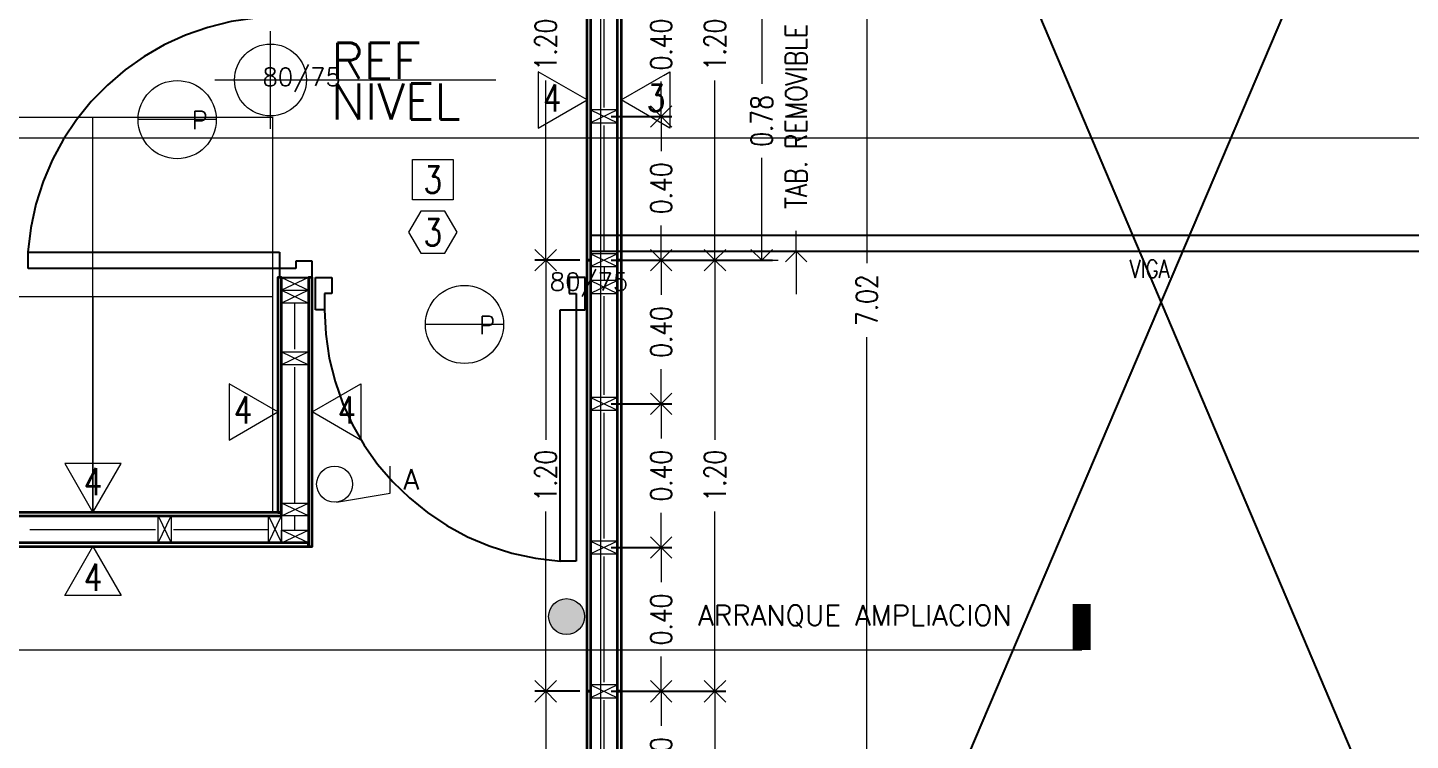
# Model space of a CAD drawing. Header units: metres. Extents: x -2 to 690, y -116 to 73.
# Drawn here: x 465.301 to 469.147, y 45.525 to 47.509 of the extents above; entities that cross this region are included whole.
import ezdxf
from ezdxf.enums import TextEntityAlignment as Align

# ---------------------------------------------------------------- set-up
doc = ezdxf.new("R2010")
doc.units = ezdxf.units.M
doc.header["$LTSCALE"] = 5
doc.header["$MEASUREMENT"] = 0
doc.linetypes.add('CENTER', pattern=[2, 1.25, -0.25, 0.25, -0.25])
doc.layers.get('0').update_dxf_attribs({"color": 30})
doc.layers.get('DEFPOINTS').update_dxf_attribs({"color": 210})
for name, color, linetype, lineweight in [('A-ANNO-DIMS', 3, 'Continuous', 18), ('A-ANNO-SYMB', 3, 'Continuous', 18), ('A-ANNO-TEXT', 3, 'Continuous', 18), ('A-DOOR-FULL', 4, 'Continuous', 25), ('A-DOOR-SYMB', 3, 'Continuous', 18), ('A-ELEV-MBE2', 4, 'Continuous', 25), ('A-FLOR-PATT', 8, 'Continuous', 18), ('A-FURN', 8, 'Continuous', 18), ('A-SECT-MCUT', 7, 'Continuous', 35), ('A-WALL-PATT', 8, 'Continuous', 18), ('A-WALL-STUD', 3, 'Continuous', 18)]:
    doc.layers.add(name, color=color, linetype=linetype, lineweight=lineweight)
doc.styles.add('E-ROMANS', font='romans.shx', dxfattribs={"width": 0.8})
doc.dimstyles.new('E-0050_ARW_12', dxfattribs={"dimscale": 0.001, "dimtxt": 60, "dimasz": 60, "dimexe": 30, "dimexo": 20, "dimgap": 30, "dimtad": 0, "dimzin": 0, "dimdsep": 46, "dimtxsty": 'E-ROMANS', "dimblk": 'OPEN90', "dimcen": 30, "dimclrd": 256, "dimclre": 256, "dimclrt": 256, "dimadec": 0, "dimazin": 0, "dimtfac": 1, "dimtmove": 1, "dimatfit": 3, "dimldrblk": 'OPEN90', "dimfxl": 1, "dimtfill": 1, "dimtolj": 1, "dimtzin": 0, "dimlwd": -1, "dimarcsym": 0})

# ---------------------------------------------------------------- blocks, each defined once
blk = doc.blocks.new('_Open90')
at = {"color": 0, "linetype": 'ByBlock', "lineweight": -2}
for p, q in [((0, 0), (-1, 0)), ((-0.5, 0.5), (0, 0)), ((0, 0), (-0.5, -0.5))]:
    blk.add_line(p, q, dxfattribs=at)
blk = doc.blocks.new('*D547')
at = {"layer": 'A-ANNO-DIMS', "lineweight": -2, "transparency": 16777216}
for p, q in [((466.9241, 45.6615), (467.0929, 45.6615)), ((466.9241, 45.2615), (467.0929, 45.2615))]:
    blk.add_line(p, q, dxfattribs=at)
at = {"layer": 'A-ANNO-DIMS', "transparency": 16777216}
for p, q in [((467.0629, 45.6015), (467.0629, 45.5647)), ((467.0629, 45.3215), (467.0629, 45.3584))]:
    blk.add_line(p, q, dxfattribs=at)
at = {"layer": 'DEFPOINTS', "color": 0, "transparency": 16777216}
for p in [(466.9041, 45.6615), (467.0629, 45.6615), (466.9041, 45.2615)]:
    blk.add_point(p, dxfattribs=at)
at = {"layer": 'A-ANNO-DIMS', "transparency": 16777216, "xscale": 0.06, "yscale": 0.06, "zscale": 0.06}
for p, rotation in [((467.0629, 45.6615), 90), ((467.0629, 45.2615), 270)]:
    blk.add_blockref('_Open90', p, dxfattribs=dict(at, rotation=rotation))
at = {"layer": 'A-ANNO-DIMS', "transparency": 16777216, "insert": (467.0629, 45.4615), "char_height": 0.06, "attachment_point": 5, "rotation": 90, "style": 'E-ROMANS', "bg_fill": 3, "box_fill_scale": 1.25, "bg_fill_color": 256, "bg_fill_true_color": 13158600, "bg_fill_transparency": 0}
blk.add_mtext('\\A1;0.40', dxfattribs=at)
blk = doc.blocks.new('*D548')
at = {"layer": 'A-ANNO-DIMS', "lineweight": -2, "transparency": 16777216}
for p, q in [((466.9241, 46.0615), (467.0929, 46.0615)), ((466.9241, 45.6615), (467.0929, 45.6615))]:
    blk.add_line(p, q, dxfattribs=at)
at = {"layer": 'A-ANNO-DIMS', "transparency": 16777216}
for p, q in [((467.0629, 46.0015), (467.0629, 45.9647)), ((467.0629, 45.7215), (467.0629, 45.7584))]:
    blk.add_line(p, q, dxfattribs=at)
at = {"layer": 'DEFPOINTS', "color": 0, "transparency": 16777216}
for p in [(466.9041, 46.0615), (467.0629, 46.0615), (466.9041, 45.6615)]:
    blk.add_point(p, dxfattribs=at)
at = {"layer": 'A-ANNO-DIMS', "transparency": 16777216, "xscale": 0.06, "yscale": 0.06, "zscale": 0.06}
for p, rotation in [((467.0629, 46.0615), 90), ((467.0629, 45.6615), 270)]:
    blk.add_blockref('_Open90', p, dxfattribs=dict(at, rotation=rotation))
at = {"layer": 'A-ANNO-DIMS', "transparency": 16777216, "insert": (467.0629, 45.8615), "char_height": 0.06, "attachment_point": 5, "rotation": 90, "style": 'E-ROMANS', "bg_fill": 3, "box_fill_scale": 1.25, "bg_fill_color": 256, "bg_fill_true_color": 13158600, "bg_fill_transparency": 0}
blk.add_mtext('\\A1;0.40', dxfattribs=at)
blk = doc.blocks.new('*D549')
at = {"layer": 'A-ANNO-DIMS', "lineweight": -2, "transparency": 16777216}
for p, q in [((466.9241, 46.4615), (467.0929, 46.4615)), ((466.9241, 46.0615), (467.0929, 46.0615))]:
    blk.add_line(p, q, dxfattribs=at)
at = {"layer": 'A-ANNO-DIMS', "transparency": 16777216}
for p, q in [((467.0629, 46.4015), (467.0629, 46.3647)), ((467.0629, 46.1215), (467.0629, 46.1584))]:
    blk.add_line(p, q, dxfattribs=at)
at = {"layer": 'DEFPOINTS', "color": 0, "transparency": 16777216}
for p in [(466.9041, 46.4615), (467.0629, 46.4615), (466.9041, 46.0615)]:
    blk.add_point(p, dxfattribs=at)
at = {"layer": 'A-ANNO-DIMS', "transparency": 16777216, "xscale": 0.06, "yscale": 0.06, "zscale": 0.06}
for p, rotation in [((467.0629, 46.4615), 90), ((467.0629, 46.0615), 270)]:
    blk.add_blockref('_Open90', p, dxfattribs=dict(at, rotation=rotation))
at = {"layer": 'A-ANNO-DIMS', "transparency": 16777216, "insert": (467.0629, 46.2615), "char_height": 0.06, "attachment_point": 5, "rotation": 90, "style": 'E-ROMANS', "bg_fill": 3, "box_fill_scale": 1.25, "bg_fill_color": 256, "bg_fill_true_color": 13158600, "bg_fill_transparency": 0}
blk.add_mtext('\\A1;0.40', dxfattribs=at)
blk = doc.blocks.new('*D550')
at = {"layer": 'A-ANNO-DIMS', "lineweight": -2, "transparency": 16777216}
for p, q in [((466.924, 46.8615), (467.0929, 46.8615)), ((466.9241, 46.4615), (467.0929, 46.4615))]:
    blk.add_line(p, q, dxfattribs=at)
at = {"layer": 'A-ANNO-DIMS', "transparency": 16777216}
for p, q in [((467.0629, 46.8015), (467.0629, 46.7647)), ((467.0629, 46.5215), (467.0629, 46.5584))]:
    blk.add_line(p, q, dxfattribs=at)
at = {"layer": 'DEFPOINTS', "color": 0, "transparency": 16777216}
for p in [(466.904, 46.8615), (467.0629, 46.8615), (466.9041, 46.4615)]:
    blk.add_point(p, dxfattribs=at)
at = {"layer": 'A-ANNO-DIMS', "transparency": 16777216, "xscale": 0.06, "yscale": 0.06, "zscale": 0.06}
for p, rotation in [((467.0629, 46.8615), 90), ((467.0629, 46.4615), 270)]:
    blk.add_blockref('_Open90', p, dxfattribs=dict(at, rotation=rotation))
at = {"layer": 'A-ANNO-DIMS', "transparency": 16777216, "insert": (467.0629, 46.6615), "char_height": 0.06, "attachment_point": 5, "rotation": 90, "style": 'E-ROMANS', "bg_fill": 3, "box_fill_scale": 1.25, "bg_fill_color": 256, "bg_fill_true_color": 13158600, "bg_fill_transparency": 0}
blk.add_mtext('\\A1;0.40', dxfattribs=at)
blk = doc.blocks.new('*D551')
at = {"layer": 'A-ANNO-DIMS', "lineweight": -2, "transparency": 16777216}
for p, q in [((466.9241, 47.2615), (467.0929, 47.2615)), ((466.924, 46.8615), (467.0929, 46.8615))]:
    blk.add_line(p, q, dxfattribs=at)
at = {"layer": 'A-ANNO-DIMS', "transparency": 16777216}
for p, q in [((467.0629, 47.2015), (467.0629, 47.1647)), ((467.0629, 46.9215), (467.0629, 46.9584))]:
    blk.add_line(p, q, dxfattribs=at)
at = {"layer": 'DEFPOINTS', "color": 0, "transparency": 16777216}
for p in [(466.9041, 47.2615), (467.0629, 47.2615), (466.904, 46.8615)]:
    blk.add_point(p, dxfattribs=at)
at = {"layer": 'A-ANNO-DIMS', "transparency": 16777216, "xscale": 0.06, "yscale": 0.06, "zscale": 0.06}
for p, rotation in [((467.0629, 47.2615), 90), ((467.0629, 46.8615), 270)]:
    blk.add_blockref('_Open90', p, dxfattribs=dict(at, rotation=rotation))
at = {"layer": 'A-ANNO-DIMS', "transparency": 16777216, "insert": (467.0629, 47.0615), "char_height": 0.06, "attachment_point": 5, "rotation": 90, "style": 'E-ROMANS', "bg_fill": 3, "box_fill_scale": 1.25, "bg_fill_color": 256, "bg_fill_true_color": 13158600, "bg_fill_transparency": 0}
blk.add_mtext('\\A1;0.40', dxfattribs=at)
blk = doc.blocks.new('*D552')
at = {"layer": 'A-ANNO-DIMS', "lineweight": -2, "transparency": 16777216}
for p, q in [((466.9241, 47.6615), (467.0929, 47.6615)), ((466.9241, 47.2615), (467.0929, 47.2615))]:
    blk.add_line(p, q, dxfattribs=at)
at = {"layer": 'A-ANNO-DIMS', "transparency": 16777216}
for p, q in [((467.0629, 47.6015), (467.0629, 47.5647)), ((467.0629, 47.3215), (467.0629, 47.3584))]:
    blk.add_line(p, q, dxfattribs=at)
at = {"layer": 'DEFPOINTS', "color": 0, "transparency": 16777216}
for p in [(466.9041, 47.6615), (467.0629, 47.6615), (466.9041, 47.2615)]:
    blk.add_point(p, dxfattribs=at)
at = {"layer": 'A-ANNO-DIMS', "transparency": 16777216, "xscale": 0.06, "yscale": 0.06, "zscale": 0.06}
for p, rotation in [((467.0629, 47.6615), 90), ((467.0629, 47.2615), 270)]:
    blk.add_blockref('_Open90', p, dxfattribs=dict(at, rotation=rotation))
at = {"layer": 'A-ANNO-DIMS', "transparency": 16777216, "insert": (467.0629, 47.4615), "char_height": 0.06, "attachment_point": 5, "rotation": 90, "style": 'E-ROMANS', "bg_fill": 3, "box_fill_scale": 1.25, "bg_fill_color": 256, "bg_fill_true_color": 13158600, "bg_fill_transparency": 0}
blk.add_mtext('\\A1;0.40', dxfattribs=at)
blk = doc.blocks.new('*D1204')
at = {"layer": 'A-ANNO-DIMS', "lineweight": -2, "transparency": 16777216}
for p, q in [((466.9716, 45.6615), (467.2424, 45.6615)), ((466.9716, 44.4615), (467.2424, 44.4615))]:
    blk.add_line(p, q, dxfattribs=at)
at = {"layer": 'A-ANNO-DIMS', "transparency": 16777216}
for p, q in [((467.2124, 45.6015), (467.2124, 45.1613)), ((467.2124, 44.5215), (467.2124, 44.9618))]:
    blk.add_line(p, q, dxfattribs=at)
at = {"layer": 'DEFPOINTS', "color": 0, "transparency": 16777216}
for p in [(466.9516, 45.6615), (467.2124, 45.6615), (466.9516, 44.4615)]:
    blk.add_point(p, dxfattribs=at)
at = {"layer": 'A-ANNO-DIMS', "transparency": 16777216, "xscale": 0.06, "yscale": 0.06, "zscale": 0.06}
for p, rotation in [((467.2124, 45.6615), 90), ((467.2124, 44.4615), 270)]:
    blk.add_blockref('_Open90', p, dxfattribs=dict(at, rotation=rotation))
at = {"layer": 'A-ANNO-DIMS', "transparency": 16777216, "insert": (467.2124, 45.0615), "char_height": 0.06, "attachment_point": 5, "rotation": 90, "style": 'E-ROMANS', "bg_fill": 3, "box_fill_scale": 1.25, "bg_fill_color": 256, "bg_fill_true_color": 13158600, "bg_fill_transparency": 0}
blk.add_mtext('\\A1;1.20', dxfattribs=at)
blk = doc.blocks.new('*D1252')
at = {"layer": 'A-ANNO-DIMS', "lineweight": -2, "transparency": 16777216}
for p, q in [((466.9716, 46.8615), (467.2424, 46.8615)), ((466.9716, 45.6615), (467.2424, 45.6615))]:
    blk.add_line(p, q, dxfattribs=at)
at = {"layer": 'A-ANNO-DIMS', "transparency": 16777216}
for p, q in [((467.2124, 46.8015), (467.2124, 46.3613)), ((467.2124, 45.7215), (467.2124, 46.1618))]:
    blk.add_line(p, q, dxfattribs=at)
at = {"layer": 'DEFPOINTS', "color": 0, "transparency": 16777216}
for p in [(466.9516, 46.8615), (467.2124, 46.8615), (466.9516, 45.6615)]:
    blk.add_point(p, dxfattribs=at)
at = {"layer": 'A-ANNO-DIMS', "transparency": 16777216, "xscale": 0.06, "yscale": 0.06, "zscale": 0.06}
for p, rotation in [((467.2124, 46.8615), 90), ((467.2124, 45.6615), 270)]:
    blk.add_blockref('_Open90', p, dxfattribs=dict(at, rotation=rotation))
at = {"layer": 'A-ANNO-DIMS', "transparency": 16777216, "insert": (467.2124, 46.2615), "char_height": 0.06, "attachment_point": 5, "rotation": 90, "style": 'E-ROMANS', "bg_fill": 3, "box_fill_scale": 1.25, "bg_fill_color": 256, "bg_fill_true_color": 13158600, "bg_fill_transparency": 0}
blk.add_mtext('\\A1;1.20', dxfattribs=at)
blk = doc.blocks.new('*D1253')
at = {"layer": 'A-ANNO-DIMS', "lineweight": -2, "transparency": 16777216}
for p, q in [((466.9716, 48.0615), (467.2424, 48.0615)), ((466.9716, 46.8615), (467.2424, 46.8615))]:
    blk.add_line(p, q, dxfattribs=at)
at = {"layer": 'A-ANNO-DIMS', "transparency": 16777216}
for p, q in [((467.2124, 48.0015), (467.2124, 47.5613)), ((467.2124, 46.9215), (467.2124, 47.3618))]:
    blk.add_line(p, q, dxfattribs=at)
at = {"layer": 'DEFPOINTS', "color": 0, "transparency": 16777216}
for p in [(466.9516, 48.0615), (467.2124, 48.0615), (466.9516, 46.8615)]:
    blk.add_point(p, dxfattribs=at)
at = {"layer": 'A-ANNO-DIMS', "transparency": 16777216, "xscale": 0.06, "yscale": 0.06, "zscale": 0.06}
for p, rotation in [((467.2124, 48.0615), 90), ((467.2124, 46.8615), 270)]:
    blk.add_blockref('_Open90', p, dxfattribs=dict(at, rotation=rotation))
at = {"layer": 'A-ANNO-DIMS', "transparency": 16777216, "insert": (467.2124, 47.4615), "char_height": 0.06, "attachment_point": 5, "rotation": 90, "style": 'E-ROMANS', "bg_fill": 3, "box_fill_scale": 1.25, "bg_fill_color": 256, "bg_fill_true_color": 13158600, "bg_fill_transparency": 0}
blk.add_mtext('\\A1;1.20', dxfattribs=at)
blk = doc.blocks.new('*D1265')
at = {"layer": 'A-ANNO-DIMS', "lineweight": -2, "transparency": 16777216}
for p, q in [((466.8366, 45.6615), (466.7118, 45.6615)), ((466.8366, 44.4615), (466.7118, 44.4615))]:
    blk.add_line(p, q, dxfattribs=at)
at = {"layer": 'A-ANNO-DIMS', "transparency": 16777216}
for p, q in [((466.7418, 45.6015), (466.7418, 45.1613)), ((466.7418, 44.5215), (466.7418, 44.9618))]:
    blk.add_line(p, q, dxfattribs=at)
at = {"layer": 'DEFPOINTS', "color": 0, "transparency": 16777216}
for p in [(466.7418, 45.6615), (466.8566, 45.6615), (466.8566, 44.4615)]:
    blk.add_point(p, dxfattribs=at)
at = {"layer": 'A-ANNO-DIMS', "transparency": 16777216, "xscale": 0.06, "yscale": 0.06, "zscale": 0.06}
for p, rotation in [((466.7418, 45.6615), 90), ((466.7418, 44.4615), 270)]:
    blk.add_blockref('_Open90', p, dxfattribs=dict(at, rotation=rotation))
at = {"layer": 'A-ANNO-DIMS', "transparency": 16777216, "insert": (466.7418, 45.0615), "char_height": 0.06, "attachment_point": 5, "rotation": 90, "style": 'E-ROMANS', "bg_fill": 3, "box_fill_scale": 1.25, "bg_fill_color": 256, "bg_fill_true_color": 13158600, "bg_fill_transparency": 0}
blk.add_mtext('\\A1;1.20', dxfattribs=at)
blk = doc.blocks.new('*D1266')
at = {"layer": 'A-ANNO-DIMS', "lineweight": -2, "transparency": 16777216}
for p, q in [((466.8366, 46.8615), (466.7118, 46.8615)), ((466.8366, 45.6615), (466.7118, 45.6615))]:
    blk.add_line(p, q, dxfattribs=at)
at = {"layer": 'A-ANNO-DIMS', "transparency": 16777216}
for p, q in [((466.7418, 46.8015), (466.7418, 46.3613)), ((466.7418, 45.7215), (466.7418, 46.1618))]:
    blk.add_line(p, q, dxfattribs=at)
at = {"layer": 'DEFPOINTS', "color": 0, "transparency": 16777216}
for p in [(466.7418, 46.8615), (466.8566, 46.8615), (466.8566, 45.6615)]:
    blk.add_point(p, dxfattribs=at)
at = {"layer": 'A-ANNO-DIMS', "transparency": 16777216, "xscale": 0.06, "yscale": 0.06, "zscale": 0.06}
for p, rotation in [((466.7418, 46.8615), 90), ((466.7418, 45.6615), 270)]:
    blk.add_blockref('_Open90', p, dxfattribs=dict(at, rotation=rotation))
at = {"layer": 'A-ANNO-DIMS', "transparency": 16777216, "insert": (466.7418, 46.2615), "char_height": 0.06, "attachment_point": 5, "rotation": 90, "style": 'E-ROMANS', "bg_fill": 3, "box_fill_scale": 1.25, "bg_fill_color": 256, "bg_fill_true_color": 13158600, "bg_fill_transparency": 0}
blk.add_mtext('\\A1;1.20', dxfattribs=at)
blk = doc.blocks.new('*D1267')
at = {"layer": 'A-ANNO-DIMS', "lineweight": -2, "transparency": 16777216}
for p, q in [((466.8366, 48.0615), (466.7118, 48.0615)), ((466.8366, 46.8615), (466.7118, 46.8615))]:
    blk.add_line(p, q, dxfattribs=at)
at = {"layer": 'A-ANNO-DIMS', "transparency": 16777216}
for p, q in [((466.7418, 48.0015), (466.7418, 47.5613)), ((466.7418, 46.9215), (466.7418, 47.3618))]:
    blk.add_line(p, q, dxfattribs=at)
at = {"layer": 'DEFPOINTS', "color": 0, "transparency": 16777216}
for p in [(466.7418, 48.0615), (466.8566, 48.0615), (466.8566, 46.8615)]:
    blk.add_point(p, dxfattribs=at)
at = {"layer": 'A-ANNO-DIMS', "transparency": 16777216, "xscale": 0.06, "yscale": 0.06, "zscale": 0.06}
for p, rotation in [((466.7418, 48.0615), 90), ((466.7418, 46.8615), 270)]:
    blk.add_blockref('_Open90', p, dxfattribs=dict(at, rotation=rotation))
at = {"layer": 'A-ANNO-DIMS', "transparency": 16777216, "insert": (466.7418, 47.4615), "char_height": 0.06, "attachment_point": 5, "rotation": 90, "style": 'E-ROMANS', "bg_fill": 3, "box_fill_scale": 1.25, "bg_fill_color": 256, "bg_fill_true_color": 13158600, "bg_fill_transparency": 0}
blk.add_mtext('\\A1;1.20', dxfattribs=at)
blk = doc.blocks.new('*D637')
at = {"layer": 'A-ANNO-DIMS', "transparency": 16777216}
for p, q in [((467.4385, 47.6965), (467.4385, 47.7565)), ((467.4385, 47.6365), (467.4385, 47.5795)), ((467.4385, 46.8865), (467.4385, 46.9435)), ((467.4385, 46.8265), (467.4385, 46.7665))]:
    blk.add_line(p, q, dxfattribs=at)
at = {"layer": 'A-ANNO-DIMS', "lineweight": -2, "transparency": 16777216}
for p, q in [((466.9615, 47.6365), (467.4685, 47.6365)), ((466.9616, 46.8865), (467.4685, 46.8865))]:
    blk.add_line(p, q, dxfattribs=at)
at = {"layer": 'DEFPOINTS', "color": 0, "transparency": 16777216}
for p in [(466.9415, 47.6365), (466.9416, 46.8865), (467.4385, 46.8865)]:
    blk.add_point(p, dxfattribs=at)
at = {"layer": 'A-ANNO-DIMS', "transparency": 16777216, "xscale": 0.06, "yscale": 0.06, "zscale": 0.06}
for p, rotation in [((467.4385, 47.6365), 270), ((467.4385, 46.8865), 90)]:
    blk.add_blockref('_Open90', p, dxfattribs=dict(at, rotation=rotation))
at = {"layer": 'A-ANNO-DIMS', "transparency": 16777216, "insert": (467.4385, 47.2615), "char_height": 0.06, "attachment_point": 5, "rotation": 90, "style": 'E-ROMANS', "bg_fill": 3, "box_fill_scale": 1.25, "bg_fill_color": 256, "bg_fill_true_color": 13158600, "bg_fill_transparency": 0}
blk.add_mtext('\\A1;TAB. REMOVIBLE', dxfattribs=at)
blk = doc.blocks.new('*D1240')
at = {"layer": 'A-ANNO-DIMS', "lineweight": -2, "transparency": 16777216}
for p, q in [((466.9616, 47.6365), (467.3724, 47.6365)), ((466.9616, 46.8615), (467.3724, 46.8615))]:
    blk.add_line(p, q, dxfattribs=at)
at = {"layer": 'A-ANNO-DIMS', "transparency": 16777216}
for p, q in [((467.3424, 47.5765), (467.3424, 47.3522)), ((467.3424, 46.9215), (467.3424, 47.1459))]:
    blk.add_line(p, q, dxfattribs=at)
at = {"layer": 'DEFPOINTS', "color": 0, "transparency": 16777216}
for p in [(466.9416, 47.6365), (467.3424, 47.6365), (466.9416, 46.8615)]:
    blk.add_point(p, dxfattribs=at)
at = {"layer": 'A-ANNO-DIMS', "transparency": 16777216, "xscale": 0.06, "yscale": 0.06, "zscale": 0.06}
for p, rotation in [((467.3424, 47.6365), 90), ((467.3424, 46.8615), 270)]:
    blk.add_blockref('_Open90', p, dxfattribs=dict(at, rotation=rotation))
at = {"layer": 'A-ANNO-DIMS', "transparency": 16777216, "insert": (467.3424, 47.249), "char_height": 0.06, "attachment_point": 5, "rotation": 90, "style": 'E-ROMANS', "bg_fill": 3, "box_fill_scale": 1.25, "bg_fill_color": 256, "bg_fill_true_color": 13158600, "bg_fill_transparency": 0}
blk.add_mtext('\\A1;0.78', dxfattribs=at)
blk = doc.blocks.new('*D1154')
at = {"layer": 'A-ANNO-DIMS', "lineweight": -2, "transparency": 16777216}
for p, q in [((466.9716, 50.2595), (467.6649, 50.2595)), ((466.9716, 43.2405), (467.6649, 43.2405))]:
    blk.add_line(p, q, dxfattribs=at)
at = {"layer": 'A-ANNO-DIMS', "transparency": 16777216}
for p, q in [((467.6349, 50.1995), (467.6349, 46.8532)), ((467.6349, 43.3005), (467.6349, 46.6469))]:
    blk.add_line(p, q, dxfattribs=at)
at = {"layer": 'DEFPOINTS', "color": 0, "transparency": 16777216}
for p in [(466.9516, 50.2595), (466.9516, 43.2405), (467.6349, 43.2405)]:
    blk.add_point(p, dxfattribs=at)
at = {"layer": 'A-ANNO-DIMS', "transparency": 16777216, "xscale": 0.06, "yscale": 0.06, "zscale": 0.06}
for p, rotation in [((467.6349, 50.2595), 90), ((467.6349, 43.2405), 270)]:
    blk.add_blockref('_Open90', p, dxfattribs=dict(at, rotation=rotation))
at = {"layer": 'A-ANNO-DIMS', "transparency": 16777216, "insert": (467.6349, 46.75), "char_height": 0.06, "attachment_point": 5, "rotation": 90, "style": 'E-ROMANS', "bg_fill": 3, "box_fill_scale": 1.25, "bg_fill_color": 256, "bg_fill_true_color": 13158600, "bg_fill_transparency": 0}
blk.add_mtext('\\A1;7.02', dxfattribs=at)

msp = doc.modelspace()

# ---------------------------------------------------------------- hatches: boundary and pattern name
at = {"layer": 'A-FLOR-PATT'}
h = msp.add_hatch(color=256, dxfattribs=at)
edge = h.paths.add_edge_path()
edge.add_arc((466.7998, 45.8692), 0.05, 0, 360)

# ---------------------------------------------------------------- linework, layer by layer
at = {"layer": 'A-ANNO-SYMB'}
for p, q in [((465.976, 47.2272), (465.976, 47.499)), ((465.8215, 47.3631), (466.6026, 47.3631)), ((464.9823, 47.2593), (465.4823, 47.2593)), ((465.4823, 46.7593), (465.4823, 47.2593)), ((465.4823, 47.2593), (465.9823, 47.2593)), ((465.4823, 46.7593), (465.4823, 47.2593)), ((465.9823, 46.7593), (465.9823, 47.2593)), ((466.3094, 46.2132), (466.3094, 46.2882)), ((466.1594, 46.1882), (466.3094, 46.2132))]:
    msp.add_line(p, q, dxfattribs=at)
at = {"layer": 'A-ANNO-SYMB', "const_width": 0.05}
msp.add_lwpolyline([(468.2327, 45.7766), (468.2327, 45.9042)], dxfattribs=at)
at = {"layer": 'A-ANNO-SYMB'}
for centre, radius in [((465.976, 47.3631), 0.1), ((466.1545, 46.238), 0.05), ((466.7998, 45.8692), 0.05)]:
    msp.add_circle(centre, radius, dxfattribs=at)
at = {"layer": 'A-ANNO-TEXT'}
for points in [[(466.3714, 47.142), (466.4839, 47.142), (466.4839, 47.0295), (466.3714, 47.0295)], [(466.4613, 46.8808), (466.4949, 46.9391), (466.4613, 46.9974), (466.3939, 46.9974), (466.3603, 46.9391), (466.3939, 46.8808)], [(465.9966, 46.4389), (465.8607, 46.5174), (465.8607, 46.3605)], [(466.0916, 46.4389), (466.2274, 46.5174), (466.2274, 46.3605)], [(465.4823, 46.1593), (465.5608, 46.2952), (465.4039, 46.2952)], [(465.4823, 46.0643), (465.5608, 45.9284), (465.4039, 45.9284)]]:
    msp.add_lwpolyline(points, close=True, dxfattribs=at)
at = {"layer": 'A-DOOR-FULL', "linetype": 'CENTER'}
for points in [[(465.3016, 46.8835), (466.0016, 46.8835), (466.0016, 46.8385), (465.3016, 46.8385), (465.3016, 46.8835)], [(466.0016, 46.8385), (466.0016, 46.8135), (466.0916, 46.8135), (466.0916, 46.8585), (466.0466, 46.8585), (466.0466, 46.8385), (466.0016, 46.8385)], [(466.1266, 46.7235), (466.1016, 46.7235), (466.1016, 46.8135), (466.1466, 46.8135), (466.1466, 46.7685), (466.1266, 46.7685), (466.1266, 46.7235)]]:
    msp.add_lwpolyline(points, dxfattribs=at)
msp.add_arc((466.0026, 46.8359), 0.7027, 90.0864, 176.1093, dxfattribs=at)
at = {"layer": 'A-DOOR-SYMB'}
for points in [[(465.8252, 47.2526), (465.6077, 47.2526)], [(466.6244, 46.6825), (466.4069, 46.6825)]]:
    msp.add_lwpolyline(points, dxfattribs=at)
for centre in [(465.7165, 47.2526), (466.5157, 46.6825)]:
    msp.add_circle(centre, 0.1088, dxfattribs=at)
at = {"layer": 'A-ELEV-MBE2', "ltscale": 7}
for p, q in [((466.9626, 50.2605), (469.9296, 43.2615)), ((466.9626, 43.2395), (469.9296, 50.2135))]:
    msp.add_line(p, q, dxfattribs=at)
at = {"layer": 'A-FURN'}
for points in [[(465.4823, 46.1593), (465.4823, 46.7593), (464.9823, 46.7593), (464.9823, 46.1593)], [(465.9823, 46.1593), (465.9823, 46.7593), (465.4823, 46.7593), (465.4823, 46.1593)]]:
    msp.add_lwpolyline(points, close=True, dxfattribs=at)
at = {"layer": 'A-SECT-MCUT'}
for points in [[(466.8666, 48.0615), (466.8666, 46.8615), (466.8566, 46.8615), (466.8566, 48.0615)], [(466.9516, 48.0615), (466.9516, 46.8615), (466.9416, 46.8615), (466.9416, 48.0615)], [(466.8666, 46.8615), (466.8666, 45.6615), (466.8566, 45.6615), (466.8566, 46.8615)], [(466.9516, 46.8615), (466.9516, 45.6615), (466.9416, 45.6615), (466.9416, 46.8615)], [(465.9966, 46.1593), (466.0066, 46.1593), (466.0066, 46.8135), (465.9966, 46.8135)], [(466.0816, 46.0643), (466.0916, 46.0643), (466.0916, 46.8135), (466.0816, 46.8135)], [(464.9672, 46.1593), (464.9672, 46.1493), (466.0066, 46.1493), (466.0066, 46.1593)], [(464.8722, 46.0743), (464.8722, 46.0643), (466.0816, 46.0643), (466.0816, 46.0743)], [(466.8666, 45.6615), (466.8666, 44.4615), (466.8566, 44.4615), (466.8566, 45.6615)], [(466.9516, 45.6615), (466.9516, 44.4615), (466.9416, 44.4615), (466.9416, 45.6615)]]:
    msp.add_lwpolyline(points, close=True, dxfattribs=at)
at = {"layer": 'A-WALL-PATT', "ltscale": 0.1}
for p, q in [((466.0441, 46.6135), (466.0441, 46.7415)), ((466.0441, 46.1853), (466.0441, 46.5635)), ((466.0441, 46.1103), (466.0441, 46.1493)), ((465.3066, 46.1118), (465.6566, 46.1118)), ((465.7066, 46.1118), (465.9706, 46.1118))]:
    msp.add_line(p, q, dxfattribs=at)
at = {"layer": 'A-WALL-STUD'}
for p, q in [((466.0816, 46.8135), (466.0066, 46.7775)), ((466.0066, 46.8135), (466.0816, 46.7775)), ((466.0066, 46.7775), (466.0816, 46.7415)), ((466.0816, 46.7775), (466.0066, 46.7415)), ((466.0066, 46.6065), (466.0816, 46.5705)), ((466.0816, 46.6065), (466.0066, 46.5705)), ((466.0816, 46.1493), (466.0066, 46.1853)), ((466.0066, 46.1493), (466.0816, 46.1853)), ((465.6636, 46.0743), (465.6996, 46.1493)), ((465.6636, 46.1493), (465.6996, 46.0743)), ((465.9706, 46.0743), (466.0066, 46.1493)), ((465.9706, 46.1493), (466.0066, 46.0743)), ((466.0816, 46.0743), (466.0066, 46.1103)), ((466.0066, 46.0743), (466.0816, 46.1103))]:
    msp.add_line(p, q, dxfattribs=at)
for points in [[(466.0816, 46.8135), (466.0066, 46.8135), (466.0066, 46.7775), (466.0816, 46.7775)], [(466.0066, 46.7775), (466.0816, 46.7775), (466.0816, 46.7415), (466.0066, 46.7415)], [(466.0066, 46.6065), (466.0816, 46.6065), (466.0816, 46.5705), (466.0066, 46.5705)], [(466.0816, 46.1493), (466.0066, 46.1493), (466.0066, 46.1853), (466.0816, 46.1853)], [(465.6636, 46.0743), (465.6636, 46.1493), (465.6996, 46.1493), (465.6996, 46.0743)], [(465.9706, 46.0743), (465.9706, 46.1493), (466.0066, 46.1493), (466.0066, 46.0743)], [(466.0816, 46.0743), (466.0066, 46.0743), (466.0066, 46.1103), (466.0816, 46.1103)]]:
    msp.add_lwpolyline(points, close=True, dxfattribs=at)

# ---------------------------------------------------------------- texts
at = {"layer": 'A-ANNO-SYMB', "style": 'E-ROMANS'}
for s, height, p in [('A', 0.0569, (466.3451, 46.223)), ('ARRANQUE AMPLIACION', 0.056887, (467.1653, 45.8442))]:
    msp.add_text(s, height=height, dxfattribs=at).set_placement(p)
at = {"layer": 'A-ANNO-TEXT', "char_height": 0.075, "attachment_point": 5, "style": 'E-ROMANS'}
for s, insert, rotation in [('\\pi-0.45,l0.45,t0.45;3', (466.4276, 47.0857), 0.0005), ('\\pi-0.45,l0.45,t0.45;3', (466.4276, 46.9391), 0.0005), ('\\pi-0.45,l0.45,t0.45;4', (465.8997, 46.4446), 0.0005), ('\\pi-0.45,l0.45,t0.45;4', (466.1885, 46.4446), 359.9995), ('\\pi-0.45,l0.45,t0.45;4', (465.4823, 46.2451), 0.0005), ('\\pi-0.45,l0.45,t0.45;4', (465.4823, 45.9786), 359.9995)]:
    msp.add_mtext(s, dxfattribs=dict(at, insert=insert, rotation=rotation))
at = {"layer": 'A-ANNO-TEXT', "insert": (468.4217, 46.8371), "char_height": 0.05, "attachment_point": 5, "style": 'E-ROMANS'}
msp.add_mtext('\\pi-0.15,l0.15,t0.15;VIGA', dxfattribs=at)
at = {"layer": 'A-ANNO-TEXT', "style": 'E-ROMANS'}
msp.add_attdef('REF', text='', height=0.1, dxfattribs=at).set_placement((466.1456, 47.336), align=Align.BOTTOM_LEFT)
msp.add_attdef('80/75', text='x/x', height=0.05, dxfattribs=at).set_placement((466.0628, 47.3966), align=Align.TOP_CENTER)
msp.add_attdef('NIVEL', text='%%P0,00', height=0.1, dxfattribs=at).set_placement((466.1448, 47.3531), align=Align.TOP_LEFT)
for p in [(465.7795, 47.2108), (466.5787, 46.6408)]:
    msp.add_attdef('P', text='P', height=0.05, dxfattribs=at).set_placement(p, align=Align.BOTTOM_CENTER)

# ---------------------------------------------------------------- next in the draw order: dimensions: what is measured, and where the dimension line sits
at = {"layer": 'A-ANNO-DIMS'}
for base, p1, p2, picture, middle in [((466.7418, 45.6615), (466.8566, 44.4615), (466.8566, 45.6615), '*D1265', (466.7418, 45.0615)), ((467.0629, 45.6615), (466.9041, 45.2615), (466.9041, 45.6615), '*D547', (467.0629, 45.4615))]:
    dim = msp.add_linear_dim(base=base, p1=p1, p2=p2, angle=90, dimstyle='E-0050_ARW_12', dxfattribs=at)
    dim.commit()
    dim.dimension.update_dxf_attribs({"geometry": picture, "text_midpoint": middle})

# ---------------------------------------------------------------- next in the draw order: linework, layer by layer
at = {"layer": 'A-WALL-PATT', "ltscale": 0.1}
msp.add_line((466.9041, 45.2864), (466.9041, 45.6364), dxfattribs=at)

# ---------------------------------------------------------------- next in the draw order: dimensions: what is measured, and where the dimension line sits
at = {"layer": 'A-ANNO-DIMS'}
for base, p1, p2, picture, middle in [((466.7418, 46.8615), (466.8566, 45.6615), (466.8566, 46.8615), '*D1266', (466.7418, 46.2615)), ((467.0629, 46.0615), (466.9041, 45.6615), (466.9041, 46.0615), '*D548', (467.0629, 45.8615))]:
    dim = msp.add_linear_dim(base=base, p1=p1, p2=p2, angle=90, dimstyle='E-0050_ARW_12', dxfattribs=at)
    dim.commit()
    dim.dimension.update_dxf_attribs({"geometry": picture, "text_midpoint": middle})

# ---------------------------------------------------------------- next in the draw order: linework, layer by layer
at = {"layer": 'A-DOOR-FULL', "linetype": 'CENTER'}
for points in [[(466.8266, 46.7235), (466.8516, 46.7235), (466.8516, 46.8135), (466.8066, 46.8135), (466.8066, 46.7685), (466.8266, 46.7685), (466.8266, 46.7235)], [(466.7816, 46.0235), (466.7816, 46.7235), (466.8266, 46.7235), (466.8266, 46.0235), (466.7816, 46.0235)]]:
    msp.add_lwpolyline(points, dxfattribs=at)
msp.add_arc((466.8292, 46.7246), 0.7027, 180.0864, 266.1093, dxfattribs=at)
at = {"layer": 'A-WALL-PATT', "ltscale": 0.1}
msp.add_line((466.9041, 45.6864), (466.9041, 46.0364), dxfattribs=at)

# ---------------------------------------------------------------- next in the draw order: dimensions: what is measured, and where the dimension line sits
at = {"layer": 'A-ANNO-DIMS'}
for base, p1, p2, picture, middle in [((466.7418, 48.0615), (466.8566, 46.8615), (466.8566, 48.0615), '*D1267', (466.7418, 47.4615)), ((467.0629, 46.4615), (466.9041, 46.0615), (466.9041, 46.4615), '*D549', (467.0629, 46.2615)), ((467.2124, 45.6615), (466.9516, 44.4615), (466.9516, 45.6615), '*D1204', (467.2124, 45.0615))]:
    dim = msp.add_linear_dim(base=base, p1=p1, p2=p2, angle=90, dimstyle='E-0050_ARW_12', dxfattribs=at)
    dim.commit()
    dim.dimension.update_dxf_attribs({"geometry": picture, "text_midpoint": middle})

# ---------------------------------------------------------------- next in the draw order: linework, layer by layer
at = {"layer": 'A-ANNO-TEXT'}
msp.add_lwpolyline([(466.8566, 47.3076), (466.7207, 47.386), (466.7207, 47.2292)], close=True, dxfattribs=at)
at = {"layer": 'A-WALL-PATT', "ltscale": 0.1}
msp.add_line((466.9041, 46.0865), (466.9041, 46.4365), dxfattribs=at)

# ---------------------------------------------------------------- next in the draw order: texts
at = {"layer": 'A-ANNO-TEXT', "insert": (466.7596, 47.3132), "char_height": 0.075, "attachment_point": 5, "rotation": 0.0005, "style": 'E-ROMANS'}
msp.add_mtext('\\pi-0.45,l0.45,t0.45;4', dxfattribs=at)

# ---------------------------------------------------------------- next in the draw order: dimensions: what is measured, and where the dimension line sits
at = {"layer": 'A-ANNO-DIMS'}
dim = msp.add_linear_dim(base=(467.0629, 46.8615), p1=(466.9041, 46.4615), p2=(466.904, 46.8615), angle=90, dimstyle='E-0050_ARW_12', dxfattribs=at)
dim.commit()
dim.dimension.update_dxf_attribs({"geometry": '*D550', "text_midpoint": (467.0629, 46.6615)})

# ---------------------------------------------------------------- next in the draw order: linework, layer by layer
at = {"layer": 'A-WALL-PATT', "ltscale": 0.1}
msp.add_line((466.9041, 46.4865), (466.9041, 46.7614), dxfattribs=at)

# ---------------------------------------------------------------- next in the draw order: dimensions: what is measured, and where the dimension line sits
at = {"layer": 'A-ANNO-DIMS'}
dim = msp.add_linear_dim(base=(467.0629, 47.2615), p1=(466.904, 46.8615), p2=(466.9041, 47.2615), angle=90, dimstyle='E-0050_ARW_12', dxfattribs=at)
dim.commit()
dim.dimension.update_dxf_attribs({"geometry": '*D551', "text_midpoint": (467.0629, 47.0615)})

# ---------------------------------------------------------------- next in the draw order: linework, layer by layer
at = {"layer": 'A-WALL-PATT', "ltscale": 0.1}
for p, q in [((466.9041, 46.8864), (466.9041, 47.2364)), ((466.904, 46.8435), (466.904, 46.8046))]:
    msp.add_line(p, q, dxfattribs=at)

# ---------------------------------------------------------------- next in the draw order: dimensions: what is measured, and where the dimension line sits
at = {"layer": 'A-ANNO-DIMS'}
for base, p1, p2, picture, middle in [((467.0629, 47.6615), (466.9041, 47.2615), (466.9041, 47.6615), '*D552', (467.0629, 47.4615)), ((467.2124, 46.8615), (466.9516, 45.6615), (466.9516, 46.8615), '*D1252', (467.2124, 46.2615))]:
    dim = msp.add_linear_dim(base=base, p1=p1, p2=p2, angle=90, dimstyle='E-0050_ARW_12', dxfattribs=at)
    dim.commit()
    dim.dimension.update_dxf_attribs({"geometry": picture, "text_midpoint": middle})

# ---------------------------------------------------------------- next in the draw order: linework, layer by layer
at = {"layer": 'A-ANNO-SYMB'}
msp.add_line((466.8941, 52.3504), (466.8941, 41.9459), dxfattribs=at)
at = {"layer": 'A-WALL-PATT', "ltscale": 0.1}
msp.add_line((466.9041, 47.2864), (466.9041, 47.6364), dxfattribs=at)

# ---------------------------------------------------------------- next in the draw order: dimensions: what is measured, and where the dimension line sits
at = {"layer": 'A-ANNO-DIMS'}
dim = msp.add_linear_dim(base=(467.2124, 48.0615), p1=(466.9516, 46.8615), p2=(466.9516, 48.0615), angle=90, dimstyle='E-0050_ARW_12', dxfattribs=at)
dim.commit()
dim.dimension.update_dxf_attribs({"geometry": '*D1253', "text_midpoint": (467.2124, 47.4615)})

# ---------------------------------------------------------------- next in the draw order: dimensions: what is measured, and where the dimension line sits
dim = msp.add_linear_dim(base=(467.4385, 46.8865), p1=(466.9415, 47.6365), p2=(466.9416, 46.8865), angle=90, text='TAB. REMOVIBLE', dimstyle='E-0050_ARW_12', dxfattribs=at)
dim.commit()
dim.dimension.update_dxf_attribs({"geometry": '*D637', "text_midpoint": (467.4385, 47.2615)})

# ---------------------------------------------------------------- next in the draw order: linework, layer by layer
msp.add_lwpolyline([(466.9416, 46.8615), (467.3886, 46.8615)], dxfattribs=at)

# ---------------------------------------------------------------- next in the draw order: dimensions: what is measured, and where the dimension line sits
dim = msp.add_linear_dim(base=(467.3423533, 47.6365394), p1=(466.9415602, 46.8615391), p2=(466.9415644, 47.6365394), angle=90, dimstyle='E-0050_ARW_12', dxfattribs=at)
dim.commit()
dim.dimension.update_dxf_attribs({"geometry": '*D1240', "text_midpoint": (467.3423533, 47.2490393)})

# ---------------------------------------------------------------- next in the draw order: dimensions: what is measured, and where the dimension line sits
dim = msp.add_linear_dim(base=(467.6349, 43.2405), p1=(466.9516, 50.2595), p2=(466.9516, 43.2405), angle=90, dimstyle='E-0050_ARW_12', dxfattribs=at)
dim.commit()
dim.dimension.update_dxf_attribs({"geometry": '*D1154', "text_midpoint": (467.6349, 46.75)})

# ---------------------------------------------------------------- next in the draw order: linework, layer by layer
at = {"layer": 'A-ANNO-SYMB'}
msp.add_line((478.3225, 47.201), (455.4882, 47.201), dxfattribs=at)
msp.add_lwpolyline([(463.5304, 45.7766), (468.2327, 45.7766)], dxfattribs=at)
at = {"layer": 'A-ANNO-TEXT'}
msp.add_lwpolyline([(466.9516, 47.3076), (467.0874, 47.386), (467.0874, 47.2292)], close=True, dxfattribs=at)
at = {"layer": 'A-ELEV-MBE2', "ltscale": 7}
msp.add_line((466.9626, 50.2605), (469.9296, 43.2615), dxfattribs=at)
at = {"layer": 'A-ELEV-MBE2'}
for p, q in [((466.8666, 46.9315), (470.0166, 46.9315)), ((466.8666, 46.8865), (470.0166, 46.8865))]:
    msp.add_line(p, q, dxfattribs=at)
at = {"layer": 'A-WALL-STUD'}
for p, q in [((466.9416, 47.2795), (466.8666, 47.2435)), ((466.8666, 47.2795), (466.9416, 47.2435)), ((466.9415, 46.8795), (466.8665, 46.8435)), ((466.8665, 46.8795), (466.9415, 46.8435)), ((466.9415, 46.8046), (466.8665, 46.7686)), ((466.8665, 46.8046), (466.9415, 46.7686)), ((466.9415, 46.4795), (466.8665, 46.4435)), ((466.8665, 46.4795), (466.9415, 46.4435)), ((466.9415, 46.0795), (466.8665, 46.0435)), ((466.8665, 46.0795), (466.9415, 46.0435)), ((466.9415, 45.6795), (466.8665, 45.6435)), ((466.8665, 45.6795), (466.9415, 45.6435))]:
    msp.add_line(p, q, dxfattribs=at)
for points in [[(466.9416, 47.2795), (466.8666, 47.2795), (466.8666, 47.2435), (466.9416, 47.2435)], [(466.9415, 46.8795), (466.8665, 46.8795), (466.8665, 46.8435), (466.9415, 46.8435)], [(466.9415, 46.8046), (466.8665, 46.8046), (466.8665, 46.7686), (466.9415, 46.7686)], [(466.9415, 46.4795), (466.8665, 46.4795), (466.8665, 46.4435), (466.9415, 46.4435)], [(466.9415, 46.0795), (466.8665, 46.0795), (466.8665, 46.0435), (466.9415, 46.0435)], [(466.9415, 45.6795), (466.8665, 45.6795), (466.8665, 45.6435), (466.9415, 45.6435)]]:
    msp.add_lwpolyline(points, close=True, dxfattribs=at)

# ---------------------------------------------------------------- next in the draw order: texts
at = {"layer": 'A-ANNO-TEXT', "insert": (467.0485, 47.3132), "char_height": 0.075, "attachment_point": 5, "rotation": 359.9995, "style": 'E-ROMANS'}
msp.add_mtext('\\pi-0.45,l0.45,t0.45;3', dxfattribs=at)
at = {"layer": 'A-ANNO-TEXT', "style": 'E-ROMANS'}
msp.add_attdef('80/75', text='x/x', height=0.05, dxfattribs=at).set_placement((466.862, 46.8266), align=Align.TOP_CENTER)

doc.saveas('drawing.dxf')
